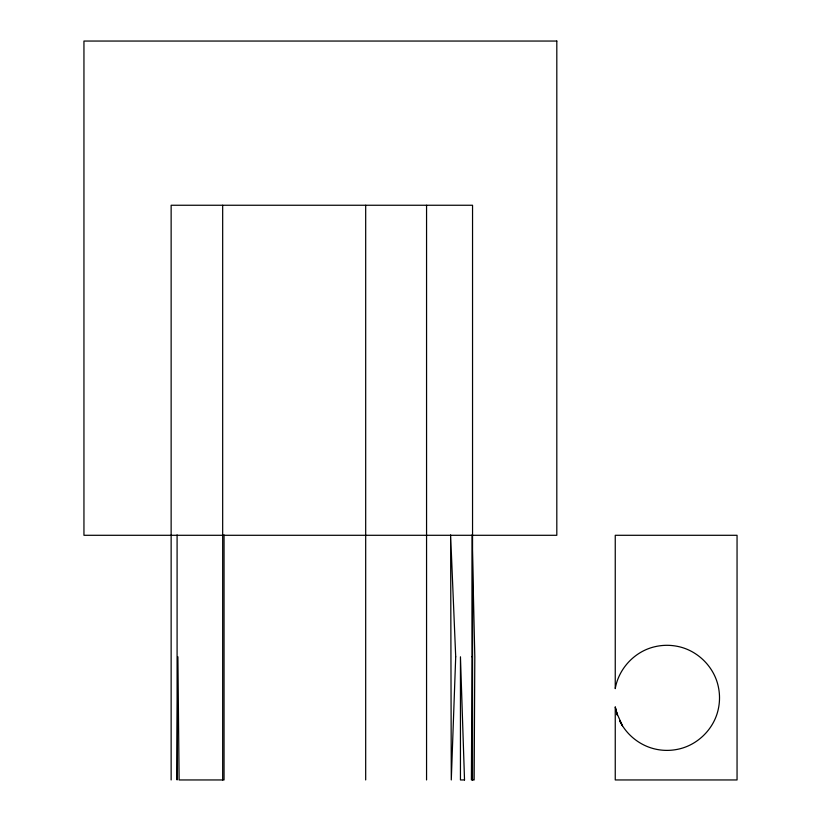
<?xml version="1.0" encoding="UTF-8"?>
<svg xmlns="http://www.w3.org/2000/svg" width="821" height="821" viewBox="0 0 821 821"><rect width="100%" height="100%" fill="white"/><g stroke="black" fill="none" stroke-linecap="round" stroke-linejoin="round"><path stroke-width="1.23" d="M616.509 712.464L622.482 725.805L619.639 720.653C626.413 734.774 639.744 745.458 655.004 749.009A63.802 57.829 -90 0 0 677.099 749.409C697.296 745.622 714.198 729.017 718.344 708.903A47.762 43.287 -90 0 0 718.344 686.797C714.198 666.673 697.296 650.078 677.099 646.291A63.802 57.829 90 0 0 655.004 646.691C634.961 651.197 618.675 668.397 615.247 688.655L615.247 535.292L737.053 535.292L737.053 779.95L615.247 779.95L615.247 707.045L617.382 715.204L615.247 707.045M472.547 779.95L472.547 205.25L171.137 205.25L171.137 779.95M426.561 205.25L426.561 779.95M365.684 205.25L365.684 779.95M224.051 534.933L224.051 779.95L179.111 779.95L177.9 656.8L177.09 779.95L177.09 534.933M222.676 205.25L222.676 779.95M472.013 656.8L471.408 779.95L474.148 779.95L474.805 656.8L472.044 534.923L472.013 656.8M455.706 656.8L451.283 779.95L450.616 534.923L455.706 656.8M556.812 41.05L83.947 41.05L83.947 535.292L556.812 535.292L556.812 41.05M464.522 779.95L460.448 779.95L460.448 656.8L464.522 779.95"/></g></svg>
